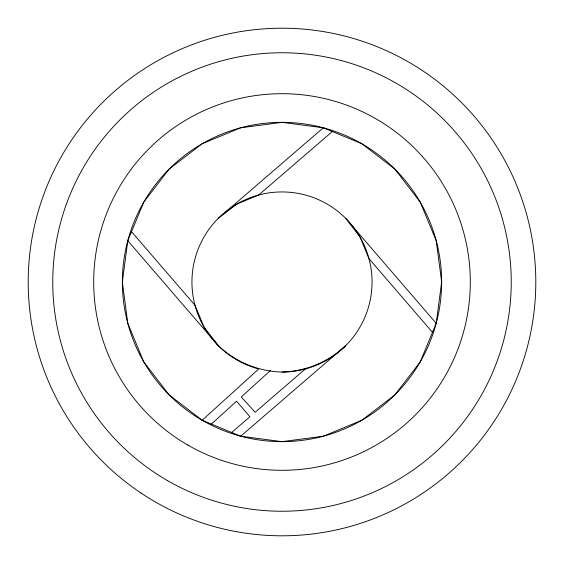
<?xml version="1.0" encoding="UTF-8"?>
<svg xmlns="http://www.w3.org/2000/svg" width="564" height="564" viewBox="0 0 564 564"><rect width="100%" height="100%" fill="white"/><g stroke="black" fill="none" stroke-linecap="round" stroke-linejoin="round"><path stroke-width="0.85" d="M127.788 240.68L122.353 282L127.788 323.32L143.742 361.827L169.108 394.892L202.173 420.258L240.68 436.212L282 441.647L323.32 436.212L361.827 420.258L394.892 394.892L420.258 361.827L436.212 323.32L441.647 282L436.212 240.68L420.258 202.173L394.892 169.108L361.827 143.742L323.32 127.788L282 122.353L240.68 127.788L202.173 143.742L169.108 169.108L143.742 202.173L127.788 240.68L218.317 345.683C235.604 361.996 258.241 371.373 282 372.057C305.758 371.373 328.396 361.996 345.683 345.683L240.68 436.212M202.173 420.258A159.647 159.647 0 0 0 441.647 282A159.647 159.647 0 0 0 202.173 143.742A159.647 159.647 0 0 0 202.173 420.258L258.693 368.99A90.057 90.057 0 0 1 213.009 224.112A90.057 90.057 0 0 1 363.618 243.937A90.057 90.057 0 0 1 282 372.057M211.38 424.072L236.549 401.237L249.922 416.747L231.67 432.475M270.396 370.534L241.265 396.957L255.132 412.249L305.307 368.99M323.32 127.788L218.317 218.317L236.972 204.006L258.693 195.01L332.33 131.525M436.212 323.32L345.683 218.317L359.994 236.972L368.99 258.693L432.475 332.33M131.525 231.67L195.01 305.307L204.006 327.028L218.317 345.683M140.993 493.028A253.8 253.8 0 0 0 535.257 298.603A253.8 253.8 0 0 0 169.75 54.377A253.8 253.8 0 0 0 140.993 493.028M167.381 480.528A229.238 229.238 0 0 0 511.238 282A229.238 229.238 0 0 0 167.381 83.472A229.238 229.238 0 0 0 167.381 480.528M187.847 445.074A188.305 188.305 0 0 0 470.305 282A188.305 188.305 0 0 0 187.847 118.926A188.305 188.305 0 0 0 187.847 445.074"/></g></svg>
